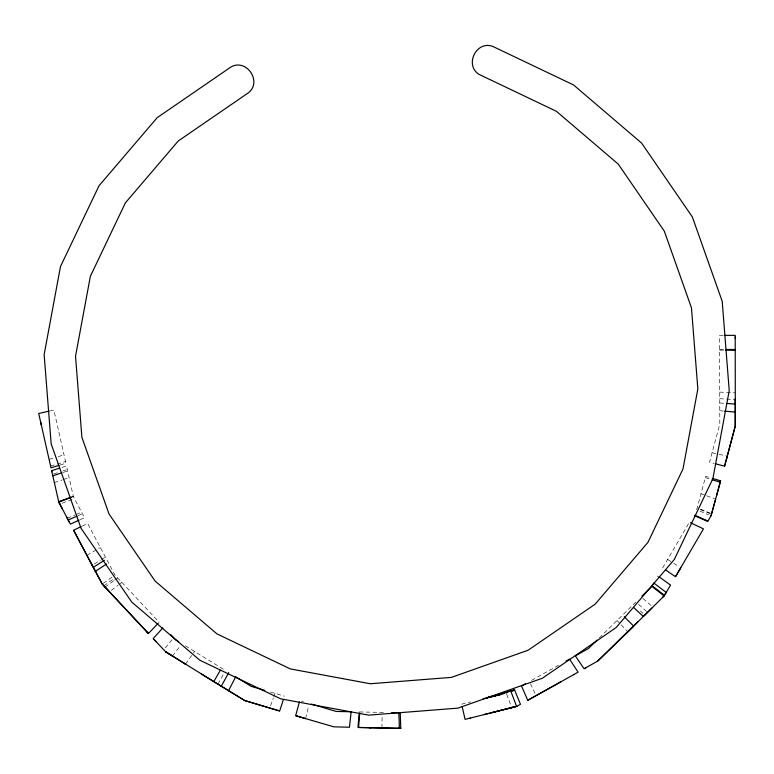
<?xml version="1.0" encoding="UTF-8"?>
<svg xmlns="http://www.w3.org/2000/svg" width="774" height="774" viewBox="0 0 774 774"><rect width="100%" height="100%" fill="white"/><g stroke="black" fill="none" stroke-linecap="round" stroke-linejoin="round"><path stroke-width="0.58" stroke-dasharray="3.87 2.9" d="M381.921 727.986L382.124 716.008M305.575 718.62L308.691 705.811M696.658 509.776L705.694 476.339L711.432 478.071M270.561 705.791L273.396 697.896M273.803 696.774L275.022 693.388M217.929 684.158L223.773 673.699M657.561 576.601L657.929 575.972M662.631 567.932L689.373 522.237M185.537 664.169L194.574 651.476M172.438 656.023L180.555 645.632M165.307 647.925L172.205 639.634M599.347 637.863L637.67 600.276M111.33 590.359L118.006 585.279M118.964 584.554L121.818 582.377M105.07 587.118L113.778 580.752M114.745 580.045L117.648 577.917M103.9 585.85L113.604 578.826M103.232 583.383L112.007 577.114M94.225 564.014L100.32 560.202M101.336 559.563L105.399 557.019M86.891 555.345L100.359 547.508M531.583 680.356L560.289 664.295M82.237 526.097L87.646 523.514L114.939 575.024L159.144 622.219M80.196 519.664L84.56 517.69L73.395 496.618L66.487 465.958L61.92 467.409M78.077 515.668L82.47 513.743M67.299 518.28L75.001 514.962M76.104 514.487L81.609 512.117M62.104 503.235L74.439 498.582M71.082 497.15L73.327 496.327M71.15 497.44L73.395 496.618M54.344 482.57L62.297 479.89M63.429 479.503L69.109 477.597M63.062 472.45L67.619 470.969M53.619 473.978L58.176 472.498M62.742 471.027L67.299 469.547M60.149 465L65.877 463.21L53.899 410.046L50.387 410.839M50.61 466.112L65.49 461.507M49.072 459.34L53.667 457.976M58.253 456.602L64 454.889M461.604 704.176L470.776 701.883M723.226 335.365L719.626 335.374L719.801 424.104L709.487 462.301L714.131 463.481M719.656 349.432L724.454 349.461M719.656 350.109L724.454 350.148M359.3 711.925L384.127 712.457M719.733 392.099L735.3 392.863M719.752 398.697L735.3 399.636M719.752 402.964L725.731 403.467M719.772 410.723L723.351 411.033M712.061 452.751L717.914 454.057M719.075 454.319L726.099 455.876M270.474 692.043L284.513 696.184M301.628 701.234L303.485 701.776M705.337 477.655L711.064 479.406M700.992 493.754L705.491 495.389M706.623 495.795L714.508 498.649M700.518 509.166L710.493 513.268M700.402 509.592L710.377 513.713M699.977 511.159L708.82 514.865M185.431 645.845L225.737 670.69M667.623 559.399L672.674 562.63M673.69 563.269L678.73 566.5M642.884 598.505L651.089 605.51M638.627 604.368L646.667 611.547M640.388 611.015L643.049 613.434M617.042 620.506L620.351 623.979M621.183 624.841L626.979 630.907M530.48 683.713L535.076 693.475M506.631 694.172L511.73 707.61"/><path stroke-width="1.16" d="M735.3 398.726L735.242 426.145L726.651 458.45M735.3 402.228L735.242 426.145L724.58 466.142L715.292 463.781M358.585 727.463L359.687 713.135M359.194 713.125L357.975 727.454L371.162 727.754M724.58 466.142L727.27 456.138M716.482 495.97L720.604 480.838L712.573 478.419M299.451 701.834L295.639 715.708L297.545 716.269M694.829 515.271L707.997 521.047L711.035 515.794L720.604 480.838M711.035 515.794L715.64 499.056M283.39 699.599L279.675 710.996L244.797 700.576L228.494 690.631M228.746 672.548L221.306 686.228L201.337 673.941M264.785 690.369L251.144 686.345L235.683 676.815L228.582 690.679L213.779 681.613L220.367 670.197M641.84 596.183L651.853 586.363L653.817 583.006L666.211 592.439L662.457 597.605M675.75 576.291L703.469 528.865L690.456 522.75M679.369 570.157L680.752 567.787M679.543 569.848L675.499 576.717L665.601 569.964M644.965 614.914L664.14 595.941L670.555 585.105L658.906 576.669M162.85 627.917L153.184 638.569L165.742 651.843L172.438 656.023M158.322 623.089L148.453 633.548L147.089 632.106M643.736 616.123L652.037 607.919M628.024 631.565L644.819 615.049M597.102 640.069L588.501 648.506L575.324 655.878L584.089 668.755L586.479 667.411M618.881 640.504L637.95 621.822M625.847 633.693L633.093 626.582L597.847 660.977L584.98 668.252M597.847 660.977L628.488 631.1M95.395 571.28L106.435 564.072M93.286 567.342L104.413 560.279M573.573 674.686L578.081 672.142L569.567 659.1L566.065 661.064M560.028 682.291L573.776 674.57M525.391 683.819L521.502 685.996L527.752 700.267L560.831 681.846L527.752 700.267M81.154 526.61L73.588 530.229L95.734 571.909M79.103 520.157L70.366 524.114L66.496 516.751M68.199 519.983L76.984 516.142M58.718 501.726L71.082 497.15M59.859 504.077L58.785 502.016L71.15 497.44M52.806 475.797L61.92 472.827M59.637 468.125L51.645 470.669L51.906 471.83M59.008 465.358L51.007 467.854L40.558 421.695M486.875 697.655L514.565 689.876L520.476 704.292L516.606 706.42L511.063 691.83L514.565 689.876L488.326 697.509L500.73 694.442L486.846 697.887M510.714 707.871L516.809 706.314L492.109 712.593M514.081 707.01L484.282 714.566L516.722 706.362M482.947 698.845L503.903 693.62M506.206 693.049L506.767 692.904M469.876 718.166L485.163 714.344M470.147 718.098L465.077 719.365L462.136 706.507M49.226 411.1L38.7 413.471L41.274 424.897M724.425 335.365L735.213 335.345L735.213 338.228M725.644 349.471L735.232 349.529M725.654 350.148L735.232 350.216M398.136 728.315L400.797 728.363L400.216 712.796L399.142 712.767M369.246 727.715L400.797 728.363L358.478 727.463M391.75 712.612L398.852 712.767L399.384 728.334M726.931 403.457L735.3 404.125L735.213 337.009M724.551 411.129L735.29 412.068M296.123 715.844L333.865 726.834L349.451 727.241L351.154 711.761L336.255 711.441L311.419 704.117M296.616 715.989L305.575 718.62M279.221 710.861L244.797 700.576L219.884 685.358M712.215 479.754L720.236 482.212M694.578 515.687L707.736 521.492M178.678 641.675L175.601 639.788L170.822 634.68M213.779 681.613L165.742 651.843L185.537 664.169L183.922 663.163M652.182 585.792L664.489 595.351M651.853 586.363L664.14 595.941M633.683 607.532L643.368 616.481M624.279 616.772L633.606 626.089M154.132 639.576L156.038 641.588M147.757 632.803L102.255 584.08L93.48 567.7M103.9 585.85L148.115 633.19M109.415 591.8L102.255 584.08L91.38 563.762M73.84 530.703L92.735 566.307M51.761 471.211L58.785 502.016L69.496 522.46M58.785 502.016L62.278 508.711M735.3 399.636L735.3 400.835M60.478 266.546L44.147 354.589L51.161 443.86L81.038 528.274L131.744 602.075L199.827 660.241L280.643 698.806L368.685 715.137L457.947 708.123L542.361 678.247L616.162 627.54L674.328 559.457L712.893 478.642L729.224 390.599L722.21 301.328L692.333 216.913L641.627 143.113L573.544 84.947L492.728 46.392C476.155 40.171 464.052 65.538 479.309 74.507L556.419 111.301L618.271 164.136L664.324 231.184L691.472 307.858L697.838 388.945L683.007 468.928L647.973 542.332L595.138 604.175L528.1 650.237L451.426 677.376L370.33 683.752L290.356 668.92L216.943 633.887L155.1 581.051L109.037 514.013L81.899 437.329L75.533 356.243L90.365 276.27L125.388 202.856L178.223 141.013L248.648 92.628C262.328 81.386 246.403 58.214 231 66.951L157.199 117.658L99.033 185.731L60.478 266.546"/></g></svg>
